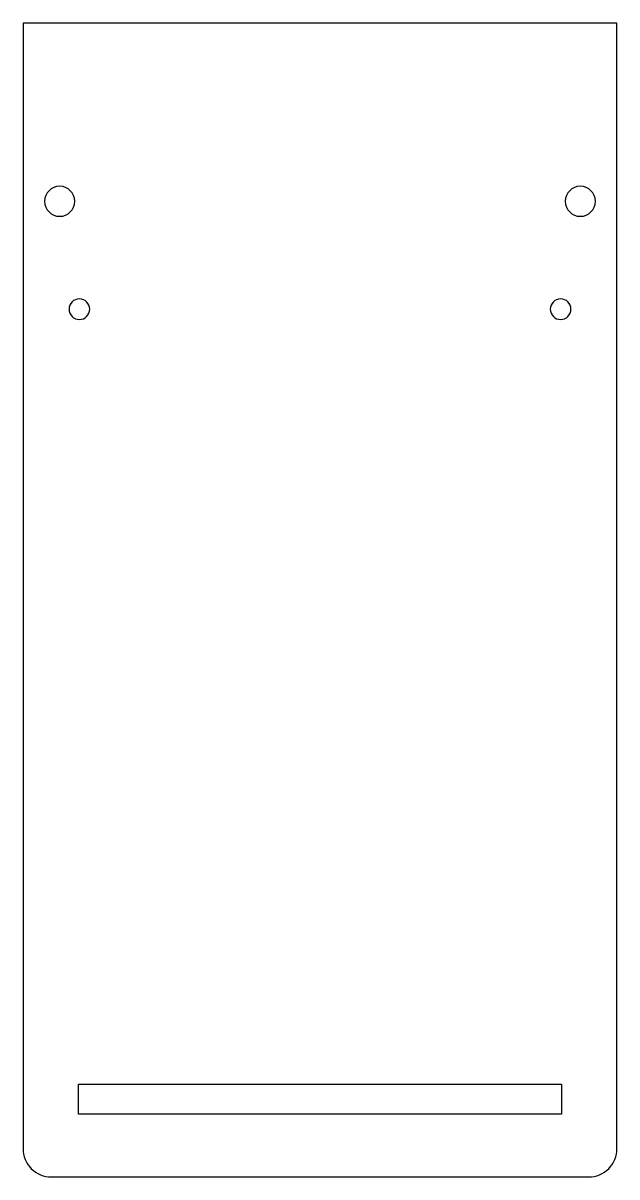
# Model space of a CAD drawing. Header units: millimetres. Extents: x 0 to 63, y -100 to 23.
import ezdxf

# ---------------------------------------------------------------- set-up
doc = ezdxf.new("R2010")
doc.units = ezdxf.units.MM
doc.layers.get('0').update_dxf_attribs({"linetype": 'CONTINUOUS'})

msp = doc.modelspace()

# ---------------------------------------------------------------- linework, layer by layer
msp.add_lwpolyline([(60.4, -100, 0.414214), (63.4, -97), (63.4, 23), (0.1, 23), (0.1, -97, 0.414214), (3.1, -100)], format="xyb", close=True)
msp.add_lwpolyline([(6, -93.3), (6, -90.1), (57.5, -90.1), (57.5, -93.3)], close=True)
at = {"extrusion": (0, 0, -1)}
for centre, radius in [((-4, 4), 1.6), ((-59.5, 4), 1.6), ((-6.1, -7.5), 1.1), ((-57.4, -7.5), 1.1)]:
    msp.add_circle(centre, radius, dxfattribs=at)

doc.saveas('drawing.dxf')
